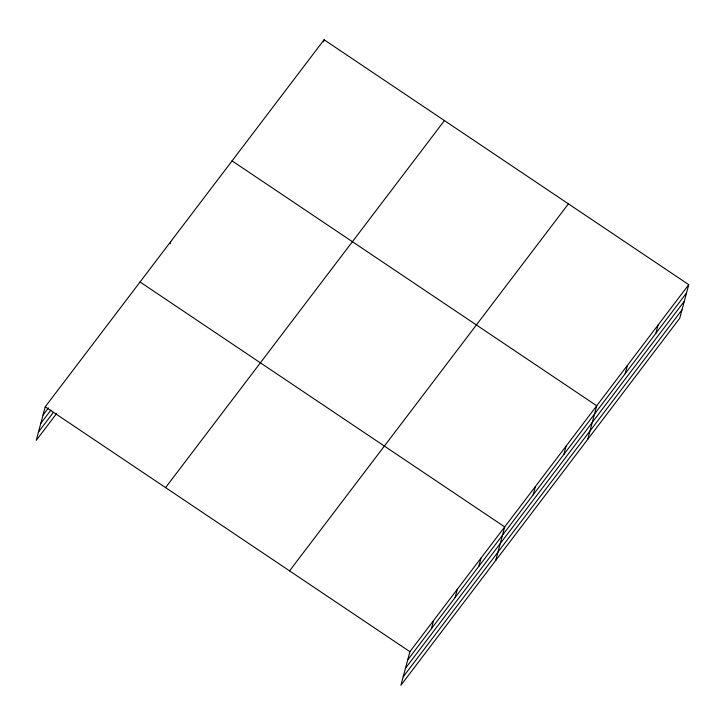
<?xml version="1.0" encoding="UTF-8"?>
<svg xmlns="http://www.w3.org/2000/svg" width="725" height="725" viewBox="0 0 725 725"><rect width="100%" height="100%" fill="white"/><g stroke="black" fill="none" stroke-linecap="round" stroke-linejoin="round"><path stroke-width="1.09" d="M688.75 284.662L409.897 651.684L400.907 685.234L679.76 318.212L688.75 284.662L324.093 39.766L45.24 406.788L36.25 440.338L56.568 413.594M170.167 243.7L170.728 241.624M323.54 41.842L324.093 39.766M431.375 628.802L433.595 620.491M455.073 597.608L457.303 589.289M478.772 566.406L481.001 558.096M495.719 560.452L504.709 526.903L140.052 281.998M533.156 494.84L535.376 486.529M563.823 454.466L566.053 446.156M587.739 439.332L596.729 405.782L232.072 160.877M625.177 373.719L627.406 365.409M655.853 333.346L658.073 325.036M43.011 415.099L48.43 407.967M40.781 423.427L50.94 410.051M38.479 432.009L53.378 412.398M165.572 487.599L444.434 120.577M289.556 570.865L568.418 203.843M407.667 659.995L686.521 292.972M405.438 668.332L684.291 301.301M403.136 676.905L681.989 309.883M45.24 406.788L409.897 651.684"/></g></svg>
